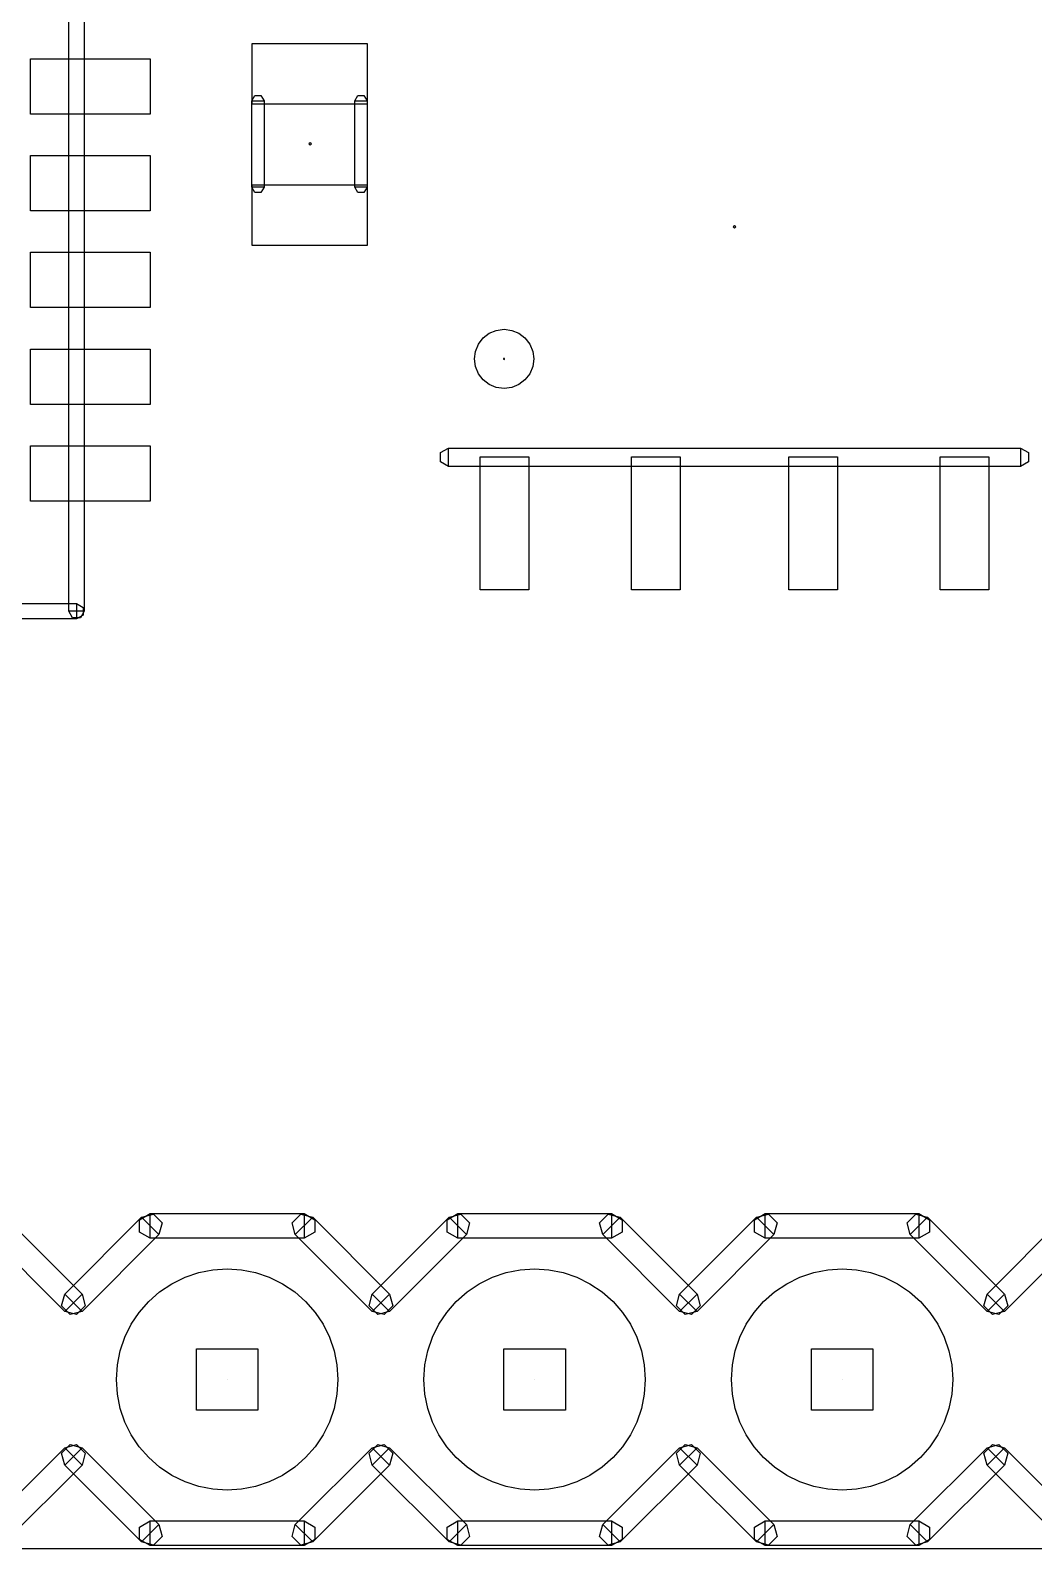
# Model space of a CAD drawing. Extents: x 92.4 to 147.7, y -28.8 to -5.5.
# Drawn here: x 125.28 to 133.57, y -28.83 to -16.28 of the extents above; entities that cross this region are included whole.
import ezdxf

# ---------------------------------------------------------------- set-up
doc = ezdxf.new("R2010")
doc.units = 0
doc.layers.add('LAYER_1', color=7, linetype='CONTINUOUS')

msp = doc.modelspace()

# ---------------------------------------------------------------- linework, layer by layer
at = {"layer": 'LAYER_1', "color": 53}
for points in [[(125.6003, -13.2097), (125.7273, -13.2097), (125.7273, -21.0837), (125.6003, -21.0837), (125.6003, -13.2097)], [(127.213, -17.5789), (127.1113, -17.5789), (127.1113, -16.8669), (127.213, -16.8669), (127.213, -17.5789)], [(127.1114, -16.8669), (127.1368, -16.8229), (127.1876, -16.8229), (127.213, -16.8669)], [(127.1622, -16.8669), (127.1622, -16.8669), (127.1622, -16.8669), (127.1622, -16.8669), (127.1622, -16.8669), (127.1621, -16.8669)], [(127.1876, -16.8669)], [(127.213, -16.8669)], [(127.9624, -16.8669), (127.9878, -16.8229), (128.0386, -16.8229), (128.064, -16.8669)], [(128.064, -17.5789), (127.9624, -17.5789), (127.9624, -16.8669), (128.064, -16.8669), (128.064, -17.5789)], [(128.0132, -16.8669), (128.0132, -16.8669), (128.0132, -16.8669), (128.0132, -16.8669), (128.0132, -16.8669), (128.0131, -16.8669)], [(128.0386, -16.8669)], [(128.064, -16.8669)], [(127.1114, -17.5789)], [(127.213, -17.5789), (127.1876, -17.6228), (127.1368, -17.6228), (127.1114, -17.5789)], [(127.1368, -17.5789)], [(127.1621, -17.5789)], [(127.1621, -17.5789), (127.1622, -17.5789), (127.1622, -17.5789), (127.1622, -17.5789), (127.1622, -17.5789), (127.1622, -17.5789)], [(127.9624, -17.5789)], [(128.064, -17.5789), (128.0386, -17.6228), (127.9878, -17.6228), (127.9624, -17.5789)], [(127.9878, -17.5789)], [(128.0131, -17.5789), (128.0132, -17.5789), (128.0132, -17.5789), (128.0132, -17.5789), (128.0132, -17.5789), (128.0132, -17.5789)], [(128.0132, -17.5789)], [(129.196, -19.2443), (129.132, -19.2358), (129.0734, -19.2115), (129.0231, -19.1729), (128.9838, -19.1218), (128.9592, -19.0622), (128.951, -18.9993), (128.9592, -18.9364), (128.9838, -18.8768), (129.0231, -18.8256), (129.0734, -18.7871), (129.132, -18.7628), (129.196, -18.7543)], [(129.196, -18.7543), (129.2599, -18.7628), (129.3185, -18.7871), (129.3688, -18.8256), (129.4081, -18.8768), (129.4327, -18.9364), (129.441, -18.9993), (129.4327, -19.0622), (129.4081, -19.1218), (129.3688, -19.1729), (129.3185, -19.2115), (129.2599, -19.2358), (129.196, -19.2443)], [(129.196, -18.7543)], [(129.196, -18.9943), (129.1916, -18.9968), (129.1916, -19.0018), (129.196, -19.0043)], [(129.196, -19.0043), (129.2003, -19.0018), (129.2003, -18.9968), (129.196, -18.9943)], [(129.196, -19.1193)], [(129.196, -19.2443)], [(128.7374, -19.8879), (128.6714, -19.8498), (128.6714, -19.7736), (128.7374, -19.7355)], [(128.7374, -19.8879), (128.7374, -19.7355), (133.4613, -19.7355), (133.4613, -19.8879), (128.7374, -19.8879)], [(128.7374, -19.7355)], [(128.7374, -19.7736)], [(128.7374, -19.8117)], [(128.7374, -19.8117), (128.7374, -19.8117), (128.7374, -19.8117), (128.7374, -19.8117), (128.7374, -19.8117), (128.7374, -19.8117), (128.7374, -19.8117)], [(133.4613, -19.7355), (133.5272, -19.7736), (133.5272, -19.8498), (133.4613, -19.8879)], [(133.4613, -19.8117), (133.4613, -19.8117), (133.4613, -19.8117), (133.4613, -19.8117), (133.4613, -19.8117), (133.4613, -19.8117), (133.4613, -19.8117)], [(133.4613, -19.8498)], [(133.4613, -19.8879)], [(125.6638, -21.0202), (125.6638, -21.1472), (117.7898, -21.1472), (117.7898, -21.0202), (125.6638, -21.0202)], [(125.6638, -21.0201), (125.7187, -21.0519), (125.7187, -21.1154), (125.6638, -21.1471)], [(125.6003, -21.0837)], [(125.7272, -21.0837), (125.6955, -21.1386), (125.632, -21.1386), (125.6003, -21.0837)], [(125.6321, -21.0837)], [(125.6638, -21.0837), (125.6638, -21.0836), (125.6637, -21.0836), (125.6637, -21.0837)], [(125.6638, -21.0836), (125.6638, -21.0836), (125.6638, -21.0836), (125.6638, -21.0836), (125.6638, -21.0836), (125.6638, -21.0836), (125.6638, -21.0836)], [(125.6638, -21.0837)], [(125.6638, -21.1154)], [(125.6638, -21.1471)], [(124.9315, -26.2355), (125.0752, -26.0918), (125.7102, -26.7268), (125.5665, -26.8705), (124.9315, -26.2355)], [(125.7102, -26.8705), (125.5665, -26.7268), (126.2015, -26.0918), (126.3452, -26.2355), (125.7102, -26.8705)], [(126.2734, -26.2653), (126.1854, -26.2145), (126.1854, -26.1129), (126.2734, -26.0621)], [(126.2015, -26.0918), (126.2996, -26.0655), (126.3715, -26.1374), (126.3452, -26.2355)], [(126.2734, -26.2653), (126.2734, -26.0621), (127.5433, -26.0621), (127.5433, -26.2653), (126.2734, -26.2653)], [(126.2734, -26.0621)], [(127.4715, -26.2355), (127.4452, -26.1374), (127.5171, -26.0655), (127.6152, -26.0918)], [(127.4715, -26.2355), (127.6152, -26.0918), (128.2502, -26.7268), (128.1065, -26.8705), (127.4715, -26.2355)], [(127.5433, -26.0621), (127.6313, -26.1129), (127.6313, -26.2145), (127.5433, -26.2653)], [(127.6152, -26.0918)], [(128.2502, -26.8705), (128.1065, -26.7268), (128.7415, -26.0918), (128.8852, -26.2355), (128.2502, -26.8705)], [(128.8134, -26.2653), (128.7254, -26.2145), (128.7254, -26.1129), (128.8134, -26.0621)], [(128.7415, -26.0918), (128.8396, -26.0655), (128.9115, -26.1374), (128.8852, -26.2355)], [(128.8134, -26.2653), (128.8134, -26.0621), (130.0833, -26.0621), (130.0833, -26.2653), (128.8134, -26.2653)], [(128.8134, -26.0621)], [(130.0114, -26.2355), (129.9851, -26.1374), (130.057, -26.0655), (130.1551, -26.0918)], [(130.7901, -26.7268), (130.6464, -26.8705), (130.0114, -26.2355), (130.1551, -26.0918), (130.7901, -26.7268)], [(130.0833, -26.0621), (130.1712, -26.1129), (130.1712, -26.2145), (130.0833, -26.2653)], [(130.1551, -26.0918)], [(130.7901, -26.8705), (130.6464, -26.7268), (131.2814, -26.0918), (131.4251, -26.2355), (130.7901, -26.8705)], [(131.3533, -26.2653), (131.2653, -26.2145), (131.2653, -26.1129), (131.3533, -26.0621)], [(131.2814, -26.0918), (131.3795, -26.0655), (131.4514, -26.1374), (131.4251, -26.2355)], [(131.3533, -26.2653), (131.3533, -26.0621), (132.6233, -26.0621), (132.6233, -26.2653), (131.3533, -26.2653)], [(131.3533, -26.0621)], [(132.5514, -26.2355), (132.5251, -26.1374), (132.597, -26.0655), (132.6951, -26.0918)], [(132.5514, -26.2355), (132.6951, -26.0918), (133.3301, -26.7268), (133.1864, -26.8705), (132.5514, -26.2355)], [(132.6233, -26.0621), (132.7112, -26.1129), (132.7112, -26.2145), (132.6233, -26.2653)], [(132.6951, -26.0918)], [(133.3301, -26.8705), (133.1864, -26.7268), (133.8214, -26.0918), (133.9651, -26.2355), (133.3301, -26.8705)], [(126.2733, -26.1636), (126.2733, -26.1637), (126.2733, -26.1637), (126.2733, -26.1637), (126.2734, -26.1637)], [(126.2734, -26.1129)], [(126.2734, -26.1637)], [(126.2734, -26.1637), (126.2734, -26.1637), (126.2734, -26.1637), (126.2734, -26.1637), (126.2734, -26.1637), (126.2734, -26.1637), (126.2734, -26.1637)], [(126.3093, -26.1996)], [(127.5433, -26.1637), (127.5434, -26.1637), (127.5434, -26.1637), (127.5434, -26.1637), (127.5434, -26.1636)], [(127.5433, -26.1637), (127.5433, -26.1637), (127.5433, -26.1637), (127.5433, -26.1637), (127.5433, -26.1637), (127.5433, -26.1637), (127.5433, -26.1637)], [(127.5433, -26.1637)], [(127.5433, -26.2145)], [(127.5793, -26.1278)], [(128.8133, -26.1636), (128.8133, -26.1637), (128.8133, -26.1637), (128.8133, -26.1637), (128.8134, -26.1637)], [(128.8134, -26.1129)], [(128.8134, -26.1637)], [(128.8134, -26.1637), (128.8134, -26.1637), (128.8134, -26.1637), (128.8134, -26.1637), (128.8134, -26.1637), (128.8134, -26.1637), (128.8134, -26.1637)], [(128.8493, -26.1996)], [(130.0832, -26.1637), (130.0833, -26.1637), (130.0833, -26.1637), (130.0833, -26.1637), (130.0833, -26.1636)], [(130.0833, -26.1637), (130.0833, -26.1637), (130.0833, -26.1637), (130.0833, -26.1637), (130.0833, -26.1637), (130.0833, -26.1637), (130.0833, -26.1637)], [(130.0833, -26.2145)], [(130.1192, -26.1278)], [(131.3532, -26.1636), (131.3532, -26.1637), (131.3532, -26.1637), (131.3532, -26.1637), (131.3533, -26.1637)], [(131.3533, -26.1129)], [(131.3533, -26.1637)], [(131.3533, -26.1637), (131.3533, -26.1637), (131.3533, -26.1637), (131.3533, -26.1637), (131.3533, -26.1637), (131.3533, -26.1637), (131.3533, -26.1637)], [(131.3892, -26.1996)], [(132.6232, -26.1637), (132.6233, -26.1637), (132.6233, -26.1637), (132.6233, -26.1637), (132.6233, -26.1636)], [(132.6233, -26.1637), (132.6233, -26.1637), (132.6233, -26.1637), (132.6233, -26.1637), (132.6233, -26.1637), (132.6233, -26.1637), (132.6233, -26.1637)], [(132.6233, -26.1637)], [(132.6233, -26.2145)], [(132.6592, -26.1278)], [(126.3452, -26.2355)], [(127.5433, -26.2653)], [(128.8852, -26.2355)], [(130.0833, -26.2653)], [(131.4251, -26.2355)], [(132.6233, -26.2653)], [(125.7102, -26.8705), (125.6121, -26.8968), (125.5402, -26.8249), (125.5665, -26.7268)], [(125.7102, -26.7268), (125.7365, -26.8249), (125.6646, -26.8968), (125.5665, -26.8705)], [(125.5665, -26.7268)], [(125.6025, -26.7628)], [(125.6025, -26.8346)], [(125.6384, -26.7986), (125.6383, -26.7986), (125.6383, -26.7986), (125.6383, -26.7986), (125.6383, -26.7987)], [(125.6384, -26.7987), (125.6384, -26.7986), (125.6384, -26.7986), (125.6384, -26.7986), (125.6383, -26.7986)], [(125.6384, -26.7987)], [(128.2502, -26.8705), (128.1521, -26.8968), (128.0802, -26.8249), (128.1065, -26.7268)], [(128.1065, -26.7268)], [(128.2502, -26.7268), (128.2765, -26.8249), (128.2046, -26.8968), (128.1065, -26.8705)], [(128.1425, -26.7628)], [(128.1425, -26.8346)], [(128.1784, -26.7987), (128.1784, -26.7986), (128.1784, -26.7986), (128.1784, -26.7986), (128.1783, -26.7986)], [(128.1784, -26.7986), (128.1783, -26.7986), (128.1783, -26.7986), (128.1783, -26.7986), (128.1783, -26.7987)], [(128.1784, -26.7987)], [(130.7901, -26.8705), (130.692, -26.8968), (130.6201, -26.8249), (130.6464, -26.7268)], [(130.6464, -26.7268)], [(130.7901, -26.7268), (130.8164, -26.8249), (130.7445, -26.8968), (130.6464, -26.8705)], [(130.6824, -26.7628)], [(130.6824, -26.8346)], [(130.7183, -26.7987), (130.7183, -26.7986), (130.7183, -26.7986), (130.7183, -26.7986), (130.7182, -26.7986)], [(130.7183, -26.7986), (130.7182, -26.7986), (130.7182, -26.7986), (130.7182, -26.7986), (130.7182, -26.7987)], [(130.7183, -26.7987)], [(130.7183, -26.7987)], [(133.3301, -26.8705), (133.232, -26.8968), (133.1601, -26.8249), (133.1864, -26.7268)], [(133.3301, -26.7268), (133.3564, -26.8249), (133.2845, -26.8968), (133.1864, -26.8705)], [(133.1864, -26.7268)], [(133.2224, -26.7628)], [(133.2224, -26.8346)], [(133.2583, -26.7986), (133.2582, -26.7986), (133.2582, -26.7986), (133.2582, -26.7986), (133.2582, -26.7987)], [(133.2583, -26.7987), (133.2583, -26.7986), (133.2583, -26.7986), (133.2583, -26.7986), (133.2582, -26.7986)], [(133.2583, -26.7987)], [(125.5665, -26.8705)], [(128.1065, -26.8705)], [(130.6464, -26.8705)], [(133.1864, -26.8705)], [(125.5665, -28.1405), (125.5402, -28.0424), (125.6121, -27.9705), (125.7102, -27.9968)], [(125.5665, -27.9968), (125.6646, -27.9705), (125.7365, -28.0424), (125.7102, -28.1405)], [(128.1065, -28.1405), (128.0802, -28.0424), (128.1521, -27.9705), (128.2502, -27.9968)], [(128.1065, -27.9968), (128.2046, -27.9705), (128.2765, -28.0424), (128.2502, -28.1405)], [(130.6464, -28.1405), (130.6201, -28.0424), (130.692, -27.9705), (130.7901, -27.9968)], [(130.6464, -27.9968), (130.7445, -27.9705), (130.8164, -28.0424), (130.7901, -28.1405)], [(133.1864, -28.1405), (133.1601, -28.0424), (133.232, -27.9705), (133.3301, -27.9968)], [(133.1864, -27.9968), (133.2845, -27.9705), (133.3564, -28.0424), (133.3301, -28.1405)], [(125.5665, -27.9968), (125.7102, -28.1405), (125.0752, -28.7755), (124.9315, -28.6318), (125.5665, -27.9968)], [(126.3452, -28.6318), (126.2015, -28.7755), (125.5665, -28.1405), (125.7102, -27.9968), (126.3452, -28.6318)], [(125.6383, -28.0686), (125.6383, -28.0687), (125.6383, -28.0687), (125.6383, -28.0687), (125.6384, -28.0687)], [(125.6383, -28.0687), (125.6384, -28.0687), (125.6384, -28.0687), (125.6384, -28.0687), (125.6384, -28.0686)], [(125.6384, -28.0687)], [(125.6743, -28.0328)], [(125.6743, -28.1046)], [(125.7102, -27.9968)], [(128.1065, -27.9968), (128.2502, -28.1405), (127.6152, -28.7755), (127.4715, -28.6318), (128.1065, -27.9968)], [(128.8852, -28.6318), (128.7415, -28.7755), (128.1065, -28.1405), (128.2502, -27.9968), (128.8852, -28.6318)], [(128.1783, -28.0687), (128.1784, -28.0687), (128.1784, -28.0687), (128.1784, -28.0687), (128.1784, -28.0686)], [(128.1783, -28.0686), (128.1783, -28.0687), (128.1783, -28.0687), (128.1783, -28.0687), (128.1784, -28.0687)], [(128.1784, -28.0687)], [(128.2143, -28.0328)], [(128.2143, -28.1046)], [(128.2502, -27.9968)], [(130.1551, -28.7755), (130.0114, -28.6318), (130.6464, -27.9968), (130.7901, -28.1405), (130.1551, -28.7755)], [(131.4251, -28.6318), (131.2814, -28.7755), (130.6464, -28.1405), (130.7901, -27.9968), (131.4251, -28.6318)], [(130.7182, -28.0687), (130.7183, -28.0687), (130.7183, -28.0687), (130.7183, -28.0687), (130.7183, -28.0686)], [(130.7182, -28.0686), (130.7182, -28.0687), (130.7182, -28.0687), (130.7182, -28.0687), (130.7183, -28.0687)], [(130.7542, -28.0328)], [(130.7542, -28.1046)], [(130.7901, -27.9968)], [(133.1864, -27.9968), (133.3301, -28.1405), (132.6951, -28.7755), (132.5514, -28.6318), (133.1864, -27.9968)], [(133.9651, -28.6318), (133.8214, -28.7755), (133.1864, -28.1405), (133.3301, -27.9968), (133.9651, -28.6318)], [(133.2582, -28.0686), (133.2582, -28.0687), (133.2582, -28.0687), (133.2582, -28.0687), (133.2583, -28.0687)], [(133.2582, -28.0687), (133.2583, -28.0687), (133.2583, -28.0687), (133.2583, -28.0687), (133.2583, -28.0686)], [(133.2583, -28.0687)], [(133.2942, -28.0328)], [(133.2942, -28.1046)], [(133.3301, -27.9968)], [(125.7102, -28.1405)], [(128.2502, -28.1405)], [(130.7901, -28.1405)], [(133.3301, -28.1405)], [(126.2734, -28.8053), (126.1854, -28.7545), (126.1854, -28.6529), (126.2734, -28.6021)], [(127.5433, -28.6021), (127.5433, -28.8053), (126.2734, -28.8053), (126.2734, -28.6021), (127.5433, -28.6021)], [(126.2734, -28.6021)], [(127.5433, -28.6021), (127.6313, -28.6529), (127.6313, -28.7545), (127.5433, -28.8053)], [(128.8134, -28.8053), (128.7254, -28.7545), (128.7254, -28.6529), (128.8134, -28.6021)], [(130.0833, -28.6021), (130.0833, -28.8053), (128.8134, -28.8053), (128.8134, -28.6021), (130.0833, -28.6021)], [(128.8134, -28.6021)], [(130.0833, -28.6021), (130.1712, -28.6529), (130.1712, -28.7545), (130.0833, -28.8053)], [(131.3533, -28.8053), (131.2653, -28.7545), (131.2653, -28.6529), (131.3533, -28.6021)], [(132.6233, -28.6021), (132.6233, -28.8053), (131.3533, -28.8053), (131.3533, -28.6021), (132.6233, -28.6021)], [(131.3533, -28.6021)], [(132.6233, -28.6021), (132.7112, -28.6529), (132.7112, -28.7545), (132.6233, -28.8053)], [(126.3452, -28.6318), (126.3715, -28.7299), (126.2996, -28.8018), (126.2015, -28.7755)], [(126.2734, -28.7036), (126.2733, -28.7036), (126.2733, -28.7036), (126.2733, -28.7036), (126.2733, -28.7037)], [(126.2734, -28.6529)], [(126.2734, -28.7037), (126.2734, -28.7037), (126.2734, -28.7037), (126.2734, -28.7037), (126.2734, -28.7037), (126.2734, -28.7037), (126.2734, -28.7037)], [(126.2734, -28.7037)], [(127.6152, -28.7755), (127.5171, -28.8018), (127.4452, -28.7299), (127.4715, -28.6318)], [(127.4715, -28.6318)], [(127.5075, -28.6678)], [(127.5434, -28.7037), (127.5434, -28.7036), (127.5434, -28.7036), (127.5434, -28.7036), (127.5433, -28.7036)], [(127.5433, -28.7037)], [(127.5433, -28.7037), (127.5433, -28.7037), (127.5433, -28.7037), (127.5433, -28.7037), (127.5433, -28.7037), (127.5433, -28.7037), (127.5433, -28.7037)], [(128.8852, -28.6318), (128.9115, -28.7299), (128.8396, -28.8018), (128.7415, -28.7755)], [(128.8134, -28.7036), (128.8133, -28.7036), (128.8133, -28.7036), (128.8133, -28.7036), (128.8133, -28.7037)], [(128.8134, -28.6529)], [(128.8134, -28.7037), (128.8134, -28.7037), (128.8134, -28.7037), (128.8134, -28.7037), (128.8134, -28.7037), (128.8134, -28.7037), (128.8134, -28.7037)], [(128.8134, -28.7037)], [(130.1551, -28.7755), (130.057, -28.8018), (129.9851, -28.7299), (130.0114, -28.6318)], [(130.0114, -28.6318)], [(130.0474, -28.6678)], [(130.0833, -28.7037), (130.0833, -28.7036), (130.0833, -28.7036), (130.0833, -28.7036), (130.0832, -28.7036)], [(130.0833, -28.7037)], [(130.0833, -28.7037), (130.0833, -28.7037), (130.0833, -28.7037), (130.0833, -28.7037), (130.0833, -28.7037), (130.0833, -28.7037), (130.0833, -28.7037)], [(130.0833, -28.7037)], [(131.4251, -28.6318), (131.4514, -28.7299), (131.3795, -28.8018), (131.2814, -28.7755)], [(131.3533, -28.7036), (131.3532, -28.7036), (131.3532, -28.7036), (131.3532, -28.7036), (131.3532, -28.7037)], [(131.3533, -28.6529)], [(131.3533, -28.7037), (131.3533, -28.7037), (131.3533, -28.7037), (131.3533, -28.7037), (131.3533, -28.7037), (131.3533, -28.7037), (131.3533, -28.7037)], [(131.3533, -28.7037)], [(132.6951, -28.7755), (132.597, -28.8018), (132.5251, -28.7299), (132.5514, -28.6318)], [(132.5514, -28.6318)], [(132.5874, -28.6678)], [(132.6233, -28.7037), (132.6233, -28.7036), (132.6233, -28.7036), (132.6233, -28.7036), (132.6232, -28.7036)], [(132.6233, -28.7037)], [(132.6233, -28.7037), (132.6233, -28.7037), (132.6233, -28.7037), (132.6233, -28.7037), (132.6233, -28.7037), (132.6233, -28.7037), (132.6233, -28.7037)], [(126.2015, -28.7755)], [(126.2375, -28.7396)], [(127.5433, -28.7545)], [(127.5433, -28.8053)], [(128.7415, -28.7755)], [(128.7775, -28.7396)], [(130.0833, -28.7545)], [(130.0833, -28.8053)], [(131.2814, -28.7755)], [(131.3174, -28.7396)], [(132.6233, -28.7545)], [(132.6233, -28.8053)]]:
    msp.add_lwpolyline(points, dxfattribs=at)
at = {"layer": 'LAYER_1'}
for points in [[(128.064, -16.8926), (127.1141, -16.8926), (127.1141, -16.3925), (128.064, -16.3925), (128.064, -16.8926)], [(125.2828, -16.9752), (125.2828, -16.5181), (126.2734, -16.5181), (126.2734, -16.9752), (125.2828, -16.9752)], [(127.6042, -17.2229), (127.5942, -17.2129), (127.5842, -17.2228), (127.5941, -17.2328), (127.6041, -17.2229)], [(125.2828, -17.7752), (125.2828, -17.3181), (126.2734, -17.3181), (126.2734, -17.7752), (125.2828, -17.7752)], [(128.064, -18.061), (127.1141, -18.061), (127.1141, -17.5609), (128.064, -17.5609), (128.064, -18.061)], [(131.1093, -17.9087), (131.0993, -17.8987), (131.0893, -17.9086), (131.0992, -17.9186), (131.1092, -17.9087)], [(125.2828, -18.5752), (125.2828, -18.1181), (126.2734, -18.1181), (126.2734, -18.5752), (125.2828, -18.5752)], [(125.2828, -19.3752), (125.2828, -18.9181), (126.2734, -18.9181), (126.2734, -19.3752), (125.2828, -19.3752)], [(125.2828, -20.1752), (125.2828, -19.7181), (126.2734, -19.7181), (126.2734, -20.1752), (125.2828, -20.1752)], [(129.3994, -19.8087), (129.3994, -20.9086), (128.9994, -20.9086), (128.9994, -19.8087), (129.3994, -19.8087)], [(130.6493, -19.8087), (130.6493, -20.9086), (130.2493, -20.9086), (130.2493, -19.8087), (130.6493, -19.8087)], [(131.9493, -19.8087), (131.9493, -20.9086), (131.5493, -20.9086), (131.5493, -19.8087), (131.9493, -19.8087)], [(133.1993, -19.8087), (133.1993, -20.9086), (132.7993, -20.9086), (132.7993, -19.8087), (133.1993, -19.8087)], [(127.1624, -27.1796), (127.1624, -27.6877), (126.6544, -27.6877), (126.6544, -27.1796), (127.1624, -27.1796)], [(129.7023, -27.1796), (129.7023, -27.6877), (129.1944, -27.6877), (129.1944, -27.1796), (129.7023, -27.1796)], [(132.2423, -27.1796), (132.2423, -27.6877), (131.7343, -27.6877), (131.7343, -27.1796), (132.2423, -27.1796)]]:
    msp.add_lwpolyline(points, close=True, dxfattribs=at)
for points in [[(125.994, -27.4336), (126.002, -27.3125), (126.0256, -27.1951), (126.064, -27.0826), (126.1165, -26.9765), (126.1822, -26.878), (126.2604, -26.7885), (126.3503, -26.7093), (126.4512, -26.6418), (126.5601, -26.5882), (126.6736, -26.5499), (126.7902, -26.5269), (126.9084, -26.5193), (127.0265, -26.5269), (127.1431, -26.5499), (127.2566, -26.5882), (127.3655, -26.6418), (127.4664, -26.7093), (127.5563, -26.7885), (127.6345, -26.878), (127.7002, -26.9765), (127.7527, -27.0826), (127.7911, -27.1951), (127.8147, -27.3126), (127.8227, -27.4337)], [(125.994, -27.4336), (126.002, -27.3125), (126.0256, -27.1951), (126.064, -27.0826), (126.1165, -26.9765), (126.1822, -26.878), (126.2604, -26.7885), (126.3503, -26.7093), (126.4512, -26.6418), (126.5601, -26.5882), (126.6736, -26.5499), (126.7902, -26.5269), (126.9084, -26.5193), (127.0265, -26.5269), (127.1431, -26.5499), (127.2566, -26.5882), (127.3655, -26.6418), (127.4664, -26.7093), (127.5563, -26.7885), (127.6345, -26.878), (127.7002, -26.9765), (127.7527, -27.0826), (127.7911, -27.1951), (127.8147, -27.3126), (127.8227, -27.4337)], [(128.534, -27.4336), (128.542, -27.3125), (128.5656, -27.1951), (128.604, -27.0826), (128.6565, -26.9765), (128.7222, -26.878), (128.8004, -26.7885), (128.8903, -26.7093), (128.9912, -26.6418), (129.1001, -26.5882), (129.2136, -26.5499), (129.3302, -26.5269), (129.4483, -26.5193), (129.5665, -26.5269), (129.683, -26.5499), (129.7965, -26.5882), (129.9054, -26.6418), (130.0063, -26.7093), (130.0962, -26.7885), (130.1744, -26.878), (130.2401, -26.9765), (130.2926, -27.0826), (130.331, -27.1951), (130.3546, -27.3126), (130.3626, -27.4337)], [(128.534, -27.4336), (128.542, -27.3125), (128.5656, -27.1951), (128.604, -27.0826), (128.6565, -26.9765), (128.7222, -26.878), (128.8004, -26.7885), (128.8903, -26.7093), (128.9912, -26.6418), (129.1001, -26.5882), (129.2136, -26.5499), (129.3302, -26.5269), (129.4483, -26.5193), (129.5665, -26.5269), (129.683, -26.5499), (129.7965, -26.5882), (129.9054, -26.6418), (130.0063, -26.7093), (130.0962, -26.7885), (130.1744, -26.878), (130.2401, -26.9765), (130.2926, -27.0826), (130.331, -27.1951), (130.3546, -27.3126), (130.3626, -27.4337)], [(131.0739, -27.4336), (131.0819, -27.3125), (131.1055, -27.1951), (131.1439, -27.0826), (131.1964, -26.9765), (131.2621, -26.878), (131.3403, -26.7885), (131.4302, -26.7093), (131.5311, -26.6418), (131.64, -26.5882), (131.7535, -26.5499), (131.8701, -26.5269), (131.9883, -26.5193), (132.1064, -26.5269), (132.223, -26.5499), (132.3365, -26.5882), (132.4454, -26.6418), (132.5463, -26.7093), (132.6362, -26.7885), (132.7144, -26.878), (132.7801, -26.9765), (132.8326, -27.0826), (132.871, -27.1951), (132.8946, -27.3126), (132.9026, -27.4337)], [(131.0739, -27.4336), (131.0819, -27.3125), (131.1055, -27.1951), (131.1439, -27.0826), (131.1964, -26.9765), (131.2621, -26.878), (131.3403, -26.7885), (131.4302, -26.7093), (131.5311, -26.6418), (131.64, -26.5882), (131.7535, -26.5499), (131.8701, -26.5269), (131.9883, -26.5193), (132.1064, -26.5269), (132.223, -26.5499), (132.3365, -26.5882), (132.4454, -26.6418), (132.5463, -26.7093), (132.6362, -26.7885), (132.7144, -26.878), (132.7801, -26.9765), (132.8326, -27.0826), (132.871, -27.1951), (132.8946, -27.3126), (132.9026, -27.4337)], [(125.994, -27.4336)], [(127.8227, -27.4337), (127.8147, -27.5548), (127.7911, -27.6722), (127.7527, -27.7847), (127.7002, -27.8908), (127.6345, -27.9893), (127.5563, -28.0788), (127.4664, -28.158), (127.3655, -28.2255), (127.2566, -28.2791), (127.1431, -28.3174), (127.0265, -28.3404), (126.9084, -28.3481), (126.7902, -28.3404), (126.6736, -28.3174), (126.5601, -28.2791), (126.4512, -28.2255), (126.3503, -28.158), (126.2604, -28.0788), (126.1822, -27.9893), (126.1165, -27.8908), (126.064, -27.7847), (126.0256, -27.6722), (126.002, -27.5547), (125.994, -27.4336)], [(125.994, -27.4336)], [(127.8227, -27.4337), (127.8147, -27.5548), (127.7911, -27.6722), (127.7527, -27.7847), (127.7002, -27.8908), (127.6345, -27.9893), (127.5563, -28.0788), (127.4664, -28.158), (127.3655, -28.2255), (127.2566, -28.2791), (127.1431, -28.3174), (127.0265, -28.3404), (126.9084, -28.3481), (126.7902, -28.3404), (126.6736, -28.3174), (126.5601, -28.2791), (126.4512, -28.2255), (126.3503, -28.158), (126.2604, -28.0788), (126.1822, -27.9893), (126.1165, -27.8908), (126.064, -27.7847), (126.0256, -27.6722), (126.002, -27.5547), (125.994, -27.4336)], [(126.4512, -27.4336)], [(126.4512, -27.4336)], [(126.9084, -27.4337), (126.9084, -27.4337), (126.9084, -27.4337), (126.9084, -27.4337), (126.9084, -27.4337), (126.9084, -27.4337), (126.9084, -27.4337)], [(126.9084, -27.4337), (126.9084, -27.4337), (126.9084, -27.4337), (126.9084, -27.4337), (126.9084, -27.4337), (126.9084, -27.4337), (126.9084, -27.4337)], [(126.9084, -27.4337), (126.9084, -27.4337), (126.9084, -27.4337), (126.9084, -27.4337), (126.9084, -27.4337), (126.9084, -27.4337), (126.9084, -27.4337)], [(126.9084, -27.4337), (126.9084, -27.4337), (126.9084, -27.4337), (126.9084, -27.4337), (126.9084, -27.4337), (126.9084, -27.4337), (126.9084, -27.4337)], [(127.8227, -27.4337)], [(127.8227, -27.4337)], [(128.534, -27.4336)], [(130.3626, -27.4337), (130.3546, -27.5548), (130.331, -27.6722), (130.2926, -27.7847), (130.2401, -27.8908), (130.1744, -27.9893), (130.0962, -28.0788), (130.0063, -28.158), (129.9054, -28.2255), (129.7965, -28.2791), (129.683, -28.3174), (129.5665, -28.3404), (129.4483, -28.3481), (129.3302, -28.3404), (129.2136, -28.3174), (129.1001, -28.2791), (128.9912, -28.2255), (128.8903, -28.158), (128.8004, -28.0788), (128.7222, -27.9893), (128.6565, -27.8908), (128.604, -27.7847), (128.5656, -27.6722), (128.542, -27.5547), (128.534, -27.4336)], [(128.534, -27.4336)], [(130.3626, -27.4337), (130.3546, -27.5548), (130.331, -27.6722), (130.2926, -27.7847), (130.2401, -27.8908), (130.1744, -27.9893), (130.0962, -28.0788), (130.0063, -28.158), (129.9054, -28.2255), (129.7965, -28.2791), (129.683, -28.3174), (129.5665, -28.3404), (129.4483, -28.3481), (129.3302, -28.3404), (129.2136, -28.3174), (129.1001, -28.2791), (128.9912, -28.2255), (128.8903, -28.158), (128.8004, -28.0788), (128.7222, -27.9893), (128.6565, -27.8908), (128.604, -27.7847), (128.5656, -27.6722), (128.542, -27.5547), (128.534, -27.4336)], [(128.9912, -27.4336)], [(128.9912, -27.4336)], [(129.4484, -27.4337), (129.4484, -27.4337), (129.4484, -27.4337), (129.4484, -27.4337), (129.4484, -27.4337), (129.4484, -27.4337), (129.4484, -27.4337)], [(129.4484, -27.4337), (129.4484, -27.4337), (129.4484, -27.4337), (129.4484, -27.4337), (129.4484, -27.4337), (129.4484, -27.4337), (129.4484, -27.4337)], [(129.4484, -27.4337), (129.4484, -27.4337), (129.4484, -27.4337), (129.4484, -27.4337), (129.4484, -27.4337), (129.4484, -27.4337), (129.4484, -27.4337)], [(129.4484, -27.4337), (129.4484, -27.4337), (129.4484, -27.4337), (129.4484, -27.4337), (129.4484, -27.4337), (129.4484, -27.4337), (129.4484, -27.4337)], [(130.3626, -27.4337)], [(130.3626, -27.4337)], [(131.0739, -27.4336)], [(132.9026, -27.4337), (132.8946, -27.5548), (132.871, -27.6722), (132.8326, -27.7847), (132.7801, -27.8908), (132.7144, -27.9893), (132.6362, -28.0788), (132.5463, -28.158), (132.4454, -28.2255), (132.3365, -28.2791), (132.223, -28.3174), (132.1064, -28.3404), (131.9883, -28.3481), (131.8701, -28.3404), (131.7535, -28.3174), (131.64, -28.2791), (131.5311, -28.2255), (131.4302, -28.158), (131.3403, -28.0788), (131.2621, -27.9893), (131.1964, -27.8908), (131.1439, -27.7847), (131.1055, -27.6722), (131.0819, -27.5547), (131.0739, -27.4336)], [(131.0739, -27.4336)], [(132.9026, -27.4337), (132.8946, -27.5548), (132.871, -27.6722), (132.8326, -27.7847), (132.7801, -27.8908), (132.7144, -27.9893), (132.6362, -28.0788), (132.5463, -28.158), (132.4454, -28.2255), (132.3365, -28.2791), (132.223, -28.3174), (132.1064, -28.3404), (131.9883, -28.3481), (131.8701, -28.3404), (131.7535, -28.3174), (131.64, -28.2791), (131.5311, -28.2255), (131.4302, -28.158), (131.3403, -28.0788), (131.2621, -27.9893), (131.1964, -27.8908), (131.1439, -27.7847), (131.1055, -27.6722), (131.0819, -27.5547), (131.0739, -27.4336)], [(131.5311, -27.4336)], [(131.5311, -27.4336)], [(131.9883, -27.4337), (131.9883, -27.4337), (131.9883, -27.4337), (131.9883, -27.4337), (131.9883, -27.4337), (131.9883, -27.4337), (131.9883, -27.4337)], [(131.9883, -27.4337), (131.9883, -27.4337), (131.9883, -27.4337), (131.9883, -27.4337), (131.9883, -27.4337), (131.9883, -27.4337), (131.9883, -27.4337)], [(131.9883, -27.4337), (131.9883, -27.4337), (131.9883, -27.4337), (131.9883, -27.4337), (131.9883, -27.4337), (131.9883, -27.4337), (131.9883, -27.4337)], [(131.9883, -27.4337), (131.9883, -27.4337), (131.9883, -27.4337), (131.9883, -27.4337), (131.9883, -27.4337), (131.9883, -27.4337), (131.9883, -27.4337)], [(132.9026, -27.4337)], [(132.9026, -27.4337)], [(93.7614, -28.8307), (138.4653, -28.8307)]]:
    msp.add_lwpolyline(points, dxfattribs=at)

doc.saveas('drawing.dxf')
